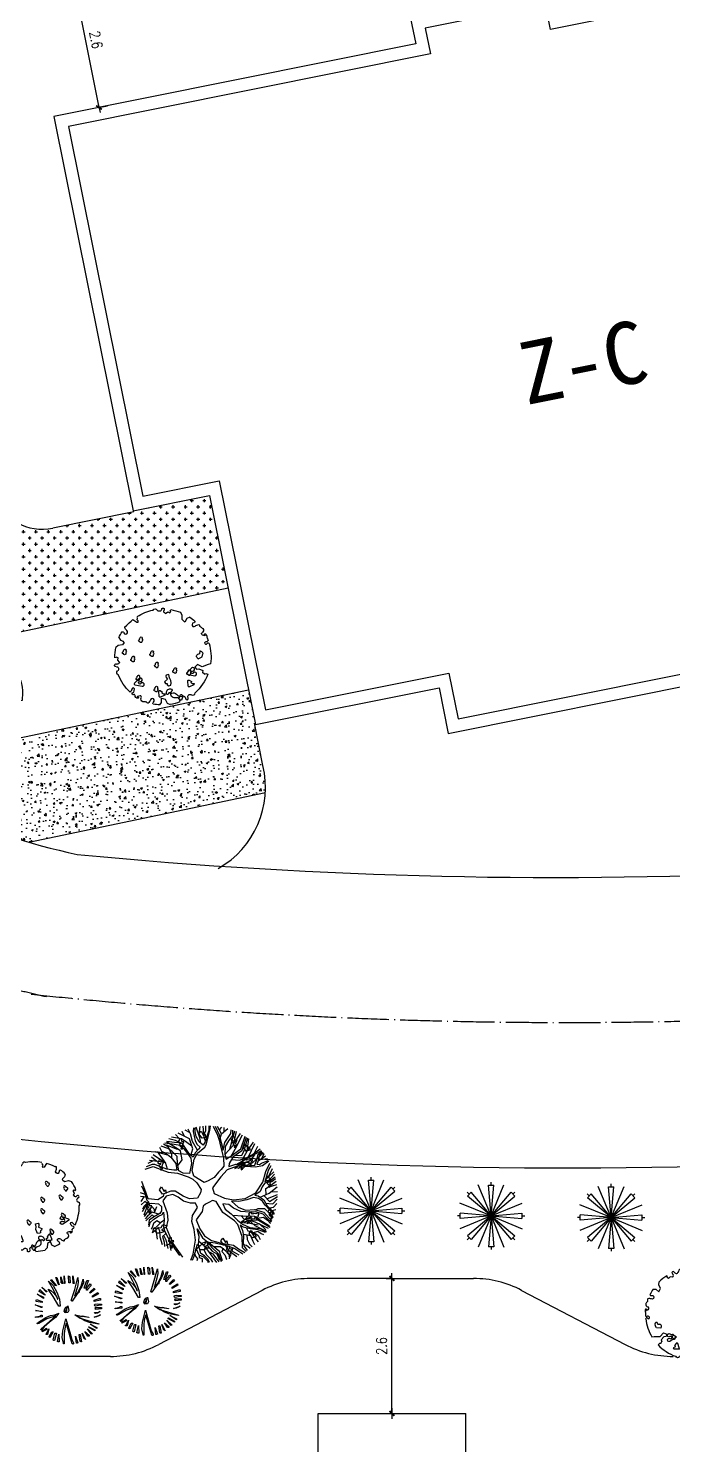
# Model space of a CAD drawing. Extents: x 1035948 to 1665131, y -158296 to 142149.
# Drawn here: x 1357333 to 1372207, y 6568 to 39292 of the extents above; entities that cross this region are included whole.
import ezdxf
from ezdxf.enums import TextEntityAlignment as Align

# ---------------------------------------------------------------- set-up
doc = ezdxf.new("R2010")
doc.units = 0
doc.header["$LTSCALE"] = 200
doc.header["$MEASUREMENT"] = 0
doc.linetypes.add('ACAD_ISO04W100', pattern=[30.5, 24, -3, 0.5, -3])
doc.layers.get('0').update_dxf_attribs({"linetype": 'CONTINUOUS'})
doc.layers.get('DEFPOINTS').update_dxf_attribs({"linetype": 'CONTINUOUS'})
for name, color, linetype in [('DL', 21, 'CONTINUOUS'), ('LMLK', 123, 'CONTINUOUS'), ('WLL1', 7, 'CONTINUOUS'), ('ZXX', 6, 'ACAD_ISO04W100'), ('八角金盘', 7, 'CONTINUOUS'), ('广玉兰', 7, 'CONTINUOUS'), ('景观1', 7, 'CONTINUOUS'), ('枸骨球', 7, 'CONTINUOUS'), ('紫薇', 7, 'CONTINUOUS'), ('红花继木', 7, 'CONTINUOUS'), ('蜀桧柏', 7, 'CONTINUOUS')]:
    doc.layers.add(name, color=color, linetype=linetype)
doc.styles.add('DIM_FONT', font='SIMPLEX.shx', dxfattribs={"width": 0.8})
doc.styles.add('H1', font='SimSun.ttf')
doc.styles.add('HZTXT', font='COMPLEX', dxfattribs={"width": 0.75, "bigfont": 'HZTXT'})
doc.dimstyles.new('DIMN80', dxfattribs={"dimscale": 0.8, "dimtxt": 300, "dimasz": 1, "dimexe": 250, "dimexo": 300, "dimgap": 150, "dimtad": 1, "dimdec": 0, "dimzin": 0, "dimdsep": 46, "dimtxsty": 'DIM_FONT', "dimblk": '_DIMX', "dimcen": 0.09, "dimclrt": 7, "dimadec": 0, "dimazin": 0, "dimtfac": 1, "dimtdec": 0, "dimtix": 1, "dimtmove": 2, "dimatfit": 3, "dimldrblk": '_DIMX', "dimfxl": 0, "dimtolj": 1, "dimtzin": 0, "dimarcsym": 0})
pattern_1 = [(50, (382304.2, -26483.74), (430.35611, -37.65128), [45, -495]), (355, (382304.2, -26483.74), (-83.2508, 451.31528), [36, -396]), (100.4514, (382340.05, -26486.9), (347.10563, 413.66373), [38.24411, -420.68527]), (46.1842, (382304.2, -26363.74), (640.34463, -99.3114), [67.5, -742.5]), (96.6356, (382357.55, -26372), (560.79762, 584.47072), [57.36617, -631.0278]), (351.1842, (382304.2, -26363.74), (560.79717, 584.47116), [54, -594]), (21, (382364.2, -26393.74), (358.14423, -241.57133), [45, -495]), (326, (382364.2, -26393.74), (145.9892, 435.09003), [36, -396]), (71.4514, (382394.03, -26413.88), (504.13358, 193.5183), [38.24411, -420.68527]), (37.5, (382304.18, -26483.74), (7.295913, 199.736312), [0, -391.2, 0, -402, 0, -397.5]), (7.5, (382304.18, -26483.74), (157.841722, 236.647027), [0, -229.2, 0, -382.2, 0, -151.5]), (327.5, (382170.38, -26483.74), (320.293462, -13.532923), [0, -150, 0, -468, 0, -621]), (317.5, (382110.38, -26483.74), (349.9117, 60.06299), [0, -195, 0, -310.8, 0, -441])]

# ---------------------------------------------------------------- blocks, each defined once
blk = doc.blocks.new('ZW13')
at = {"layer": '紫薇', "color": 3}
for p, q in [((243, 1809), (253, 1845)), ((274, 1753), (243, 1809)), ((250, 1705), (274, 1753)), ((274, 1655), (250, 1705)), ((324, 1670), (274, 1655)), ((422, 1828), (324, 1670)), ((-1033, 1582), (-1063, 1618)), ((-1046, 1548), (-1033, 1582)), ((-990, 1515), (-1046, 1548)), ((-924, 1578), (-990, 1515)), ((-822, 1560), (-924, 1578)), ((1517, 686), (1559, 736)), ((1568, 611), (1517, 686)), ((1532, 513), (1568, 611)), ((1559, 736), (1590, 717)), ((1590, 717), (1631, 741)), ((-1674, -896), (-1580, -884)), ((-1580, -884), (-1329, -883)), ((-1329, -883), (-1200, -731)), ((-1180, -902), (-1297, -1025)), ((-1297, -1025), (-1261, -1091)), ((-1200, -731), (-1060, -788)), ((-1091, -884), (-1180, -902)), ((-1060, -788), (-1091, -884)), ((-35, -659), (75, -637)), ((-4, -790), (-35, -659)), ((-17, -900), (-4, -790)), ((13, -991), (-17, -900)), ((52, -1068), (13, -991)), ((137, -1054), (52, -1068)), ((75, -637), (95, -676)), ((105, -728), (84, -803)), ((84, -803), (229, -858)), ((95, -676), (105, -728)), ((179, -1005), (137, -1054)), ((216, -923), (158, -948)), ((158, -948), (179, -1005)), ((229, -858), (216, -923)), ((1404, -656), (1418, -610)), ((1436, -724), (1404, -656)), ((1418, -610), (1460, -598)), ((1474, -759), (1436, -724)), ((1460, -598), (1497, -635)), ((1540, -768), (1474, -759)), ((1497, -635), (1551, -696)), ((1551, -696), (1600, -704)), ((-1364, -1174), (-1421, -1230)), ((-1302, -1175), (-1364, -1174)), ((-1302, -1175), (-1261, -1091)), ((-728, -1322), (-797, -1354)), ((-797, -1354), (-767, -1396)), ((-767, -1396), (-581, -1396)), ((-767, -1396), (-767, -1396)), ((-675, -1166), (-736, -1251)), ((-736, -1251), (-725, -1257)), ((-546, -1346), (-611, -1174))]:
    blk.add_line(p, q, dxfattribs=at)
at = {"layer": '紫薇', "color": 6}
for p, q in [((1075, 1145), (1086, 1208)), ((-1482, -524), (-1546, -426)), ((-1538, -337), (-1485, -277)), ((-1307, -535), (-1482, -524)), ((-1481, -278), (-1431, -379)), ((-1431, -379), (-1353, -379)), ((-1285, -480), (-1307, -535)), ((456, -1259), (387, -1292)), ((387, -1292), (417, -1333)), ((417, -1333), (417, -1333)), ((417, -1333), (603, -1333)), ((509, -1103), (448, -1188)), ((448, -1188), (459, -1194)), ((638, -1283), (573, -1112))]:
    blk.add_line(p, q, dxfattribs=at)
at = {"layer": '紫薇', "color": 3}
for points in [[(996, 1554, 0.458896), (940, 1494, -1.384087), (802, 1522, 0.154486), (834, 1666, 0.399915), (802, 1694, 0.046838), (770, 1690, -0.59472)], [(-1754, 851, 0.458896), (-1685, 807, -1.384087), (-1689, 666, 0.154486), (-1836, 672, 0.399915), (-1858, 637, 0.046838), (-1848, 606, -0.59472)], [(1091, -370), (1320, -458, -0.607385), (1327, -523), (1091, -680, -1.869813), (1091, -566, 1.869813), (1091, -484, -1.869813), (1091, -370, -3.299345)], [(-928, -774), (-699, -862, -0.607385), (-692, -927), (-928, -1084, -1.869813), (-928, -969, 1.869813), (-928, -888, -1.869813), (-928, -774, -3.299345)], [(1200, -1282, 0.03423), (1256, -1262, 0.063985), (1294, -1239, 0.500016), (1289, -1073, -0.670073), (1307, -992, 0.019354), (1401, -973, -1.005451), (1407, -997, 1.082377), (1421, -1042, 0.409629), (1480, -903, -0.56295), (1521, -849, 0.100146), (1533, -848, 0.066196)], [(-21, -1800, -0.54974), (57, -1596, 0.452185), (192, -1364, -0.925414), (266, -1332, 0.875639), (338, -1307, 0.465482), (118, -1191, 0.808244), (139, -1309, -0.987341), (138, -1363, 0.341272), (-9, -1474, -0.323697), (-201, -1629, 0.546166), (-271, -1751, -1.29929), (-368, -1773, 0.756879), (-537, -1718, -0.622428), (-692, -1698, -1.164409)], [(961, -1481, 0.458896), (923, -1408, -1.384087), (997, -1288, 0.154486), (1121, -1367, 0.399915), (1158, -1347, 0.046838), (1165, -1315, -0.59472)]]:
    blk.add_lwpolyline(points, format="xyb", dxfattribs=at)
for points in [[(-1627, 1070), (-1512, 1066), (-1383, 963), (-1319, 1100), (-1392, 1256), (-1373, 1376)], [(1075, 1145), (1165, 1083), (1331, 1128), (1446, 1088)], [(1189, 1391), (1165, 1279), (1086, 1208)], [(741, -1606), (644, -1546), (583, -1392), (459, -1479), (445, -1650), (369, -1744)]]:
    blk.add_lwpolyline(points, dxfattribs=at)
for centre, radius, start, end in [((-795, 1744), 51.7, 27.9173, 237.5825), ((-868, 1630), 83.4, 303.0151, 57.5825), ((-668, 1812), 92.2, 207.9173, 356.4026), ((-489, 1800), 86.7, 48.8054, 176.4026), ((-84, 49), 1850, 80.2804, 100.8372), ((-84, 49), 1850, 62.488, 74.1006), ((-84, 49), 1850, 62.488, 63.9699), ((-84, 49), 1850, 121.957, 134.1734), ((-84, 49), 1850, 46.511, 54.4587), ((-1546, 256), 438, 136.1057, 143.9475), ((-84, 49), 1850, 162.488, 163.9699), ((-84, 49), 1850, 146.511, 154.4587), ((-84, 49), 1850, 21.957, 34.1734), ((-1848, 175), 108, 142.4288, 217.9242), ((-84, 49), 1850, 178.1396, 182.3727), ((-1915, 227), 23.2, 313.3673, 142.4288), ((-1825, 437), 104, 158.5919, 264.8551), ((-1761, 412), 173, 143.9475, 158.5919), ((-1890, 200), 12.7, 133.3673, 313.9902), ((-1021, -700), 1238, 129.5553, 133.9902), ((-1838, 289), 44.5, 309.5553, 84.8551), ((1609, 546), 83.4, 203.0151, 317.5825), ((-84, 49), 1850, 336.1791, 0.8372), ((1753, 318), 92.2, 107.9173, 256.4026), ((1709, 455), 51.7, 287.9173, 137.5825), ((1711, 144), 86.7, 308.8054, 76.4026), ((-1808, 85), 168, 222.2525, 236.3782), ((-2163, -40), 263, 335.2731, 339.249), ((-84, 49), 1850, 186.1791, 210.7411), ((-1884, -145), 34.6, 31.2858, 159.249), ((-1891, -39), 18, 236.3782, 309.7518), ((-1838, -103), 64.9, 20.3451, 129.7518), ((-1819, -106), 41.5, 211.2858, 313.2681), ((-1826, -99), 51.6, 313.2681, 20.3451), ((-84, 49), 1850, 330.9986, 332.3727), ((1525, -778), 18, 26.3782, 33.1764), ((1391, -844), 168, 12.2525, 26.3782), ((1760, -913), 263, 125.2731, 127.4492), ((-84, 49), 1850, 223.7489, 250.8372), ((-743, -1289), 36.8, 294.914, 60.505), ((-645, -1187), 36.8, 20.6116, 144.353), ((-581, -1359), 36.8, 270, 20.6116), ((-531, -1393), 2.21, 270, 20.6116), ((-160, -1589), 42.9, 25.545, 262.4723), ((-142, -1658), 42.9, 138.3085, 269.9924), ((-127, -1613), 42.9, 349.4417, 82.4723), ((-70, -1661), 42.9, 286.5981, 110.4312), ((-84, 49), 1850, 296.511, 304.4587), ((-84, 49), 1850, 312.488, 313.9699), ((-100, -1709), 42.9, 169.0267, 9.3228), ((-84, 49), 1850, 271.957, 284.1734)]:
    blk.add_arc(centre, radius, start, end, dxfattribs=at)
at = {"layer": '紫薇', "color": 6}
for centre, radius, start, end in [((405, 1047), 42.9, 25.545, 262.4723), ((423, 978), 42.9, 138.3085, 269.9924), ((466, 927), 42.9, 169.0267, 9.3228), ((438, 1023), 42.9, 349.4417, 82.4723), ((496, 975), 42.9, 286.5981, 110.4312), ((1160, 859), 42.9, 25.545, 262.4723), ((1178, 790), 42.9, 138.3085, 269.9924), ((1220, 739), 42.9, 169.0267, 9.3228), ((1193, 835), 42.9, 349.4417, 82.4723), ((1250, 787), 42.9, 286.5981, 110.4312), ((217, 388), 42.9, 25.545, 262.4723), ((235, 319), 42.9, 138.3085, 269.9924), ((277, 268), 42.9, 169.0267, 9.3228), ((250, 364), 42.9, 349.4417, 82.4723), ((307, 316), 42.9, 286.5981, 110.4312), ((971, 482), 42.9, 25.545, 262.4723), ((989, 413), 42.9, 138.3085, 269.9924), ((1031, 362), 42.9, 169.0267, 9.3228), ((1004, 458), 42.9, 349.4417, 82.4723), ((1061, 410), 42.9, 286.5981, 110.4312), ((-1484, -386), 73.6, 137.9903, 212.6767), ((-1483, -279), 2.21, 26.4023, 137.9903), ((-1353, -452), 73.6, 338.152, 90), ((-349, -553), 42.9, 25.545, 262.4723), ((-316, -577), 42.9, 349.4417, 82.4723), ((217, -82), 42.9, 25.545, 262.4723), ((235, -152), 42.9, 138.3085, 269.9924), ((277, -203), 42.9, 169.0267, 9.3228), ((250, -106), 42.9, 349.4417, 82.4723), ((307, -155), 42.9, 286.5981, 110.4312), ((1065, -271), 42.9, 25.545, 262.4723), ((1083, -340), 42.9, 138.3085, 269.9924), ((1125, -391), 42.9, 169.0267, 9.3228), ((1098, -295), 42.9, 349.4417, 82.4723), ((1156, -343), 42.9, 286.5981, 110.4312), ((-820, -836), 42.9, 25.545, 262.4723), ((-802, -905), 42.9, 138.3085, 269.9924), ((-760, -956), 42.9, 169.0267, 9.3228), ((-787, -860), 42.9, 349.4417, 82.4723), ((-730, -908), 42.9, 286.5981, 110.4312), ((-331, -622), 42.9, 138.3085, 269.9924), ((-289, -673), 42.9, 169.0267, 9.3228), ((-258, -625), 42.9, 286.5981, 110.4312), ((539, -1125), 36.8, 20.6116, 144.353), ((594, -930), 42.9, 25.545, 262.4723), ((612, -999), 42.9, 138.3085, 269.9924), ((654, -1050), 42.9, 169.0267, 9.3228), ((627, -954), 42.9, 349.4417, 82.4723), ((684, -1002), 42.9, 286.5981, 110.4312), ((441, -1226), 36.8, 294.914, 60.505), ((603, -1296), 36.8, 270, 20.6116), ((653, -1331), 2.21, 270, 20.6116)]:
    blk.add_arc(centre, radius, start, end, dxfattribs=at)
at = {"layer": '紫薇', "color": 6, "style": 'HZTXT', "oblique": -180, "text_generation_flag": 4, "width": 0.75, "flags": 9}
for tag in ['YSIZE', 'XSIZE']:
    blk.add_attdef(tag, (-67, 18), '', height=0.433, rotation=180, dxfattribs=at)
blk = doc.blocks.new('ZW11')
at = {"layer": '枸骨球', "color": 85, "linetype": 'Continuous'}
for points in [[(-1137, 1845), (-826, 1553), (-588, 1132), (-433, 675), (-378, 235), (-469, 235), (-826, 848), (-1146, 1333), (-991, 1242), (-799, 1059), (-625, 848), (-561, 693), (-533, 693), (-817, 1278), (-1137, 1845)], [(-954, 1937), (-625, 1544), (-680, 1571), (-991, 1909), (-954, 1937)], [(-652, 2065), (-588, 2065), (-442, 1608), (-497, 1635), (-652, 2065)], [(-351, 2120), (-222, 1699), (-286, 1699), (-286, 1727), (-314, 1727), (-351, 2120)], [(-131, 2184), (-76, 1727), (-76, 1699), (-104, 1699), (-131, 2184)], [(143, 2184), (235, 2120), (263, 1727), (171, 1727), (143, 2184)], [(747, 2065), (775, 1781), (720, 1480), (555, 931), (537, 876), (720, 1086), (747, 1086), (381, 565), (354, 565), (354, 601), (327, 601), (546, 1315), (747, 2065)], [(418, 2184), (509, 1699), (445, 1699), (418, 2184)], [(1086, 1974), (1113, 1727), (1012, 1507), (875, 1297), (811, 1086), (747, 1086), (747, 1113), (958, 1525), (1086, 1974)], [(1333, 1882), (1424, 1882), (1241, 1388), (1150, 1388), (1177, 1480), (1333, 1882)], [(-1869, 995), (-1448, 812), (-1448, 720), (-1869, 995)], [(-1686, 1297), (-1320, 931), (-1384, 967), (-1723, 1178), (-1686, 1297)], [(-1567, 1452), (-1229, 1178), (-1229, 1150), (-1293, 1150), (-1567, 1452)], [(1543, 1662), (1607, 1571), (1360, 1297), (1360, 1269), (1296, 1269), (1296, 1360), (1543, 1662)], [(1790, 1388), (1845, 1297), (1543, 1059), (1543, 1086), (1516, 1086), (1543, 1150), (1790, 1388)], [(2028, 1113), (2064, 1022), (1699, 812), (1699, 903), (2028, 1113)], [(-1997, 327), (-1540, 199), (-1540, 171), (-1567, 171), (-1567, 144), (-1595, 144), (-1997, 327)], [(-1906, 656), (-1540, 537), (-1540, 473), (-1933, 537), (-1933, 601), (-1906, 656)], [(107, 263), (171, -48), (107, -167), (-58, -167), (-122, -76), (-85, 62), (6, 181), (107, 235), (107, 263)], [(52, 144), (52, 107), (-76, -167), (-76, -194), (52, -48), (52, 144)], [(2119, 720), (2211, 720), (2211, 629), (1790, 537), (1790, 629), (2119, 720)], [(2001, 382), (2275, 354), (2275, 290), (2183, 290), (1881, 235), (1845, 263), (1817, 290), (1845, 354), (2001, 382)], [(1881, 144), (2275, 144), (2275, 53), (1881, 16), (1881, 53), (1845, 107), (1881, 144)], [(-1960, -39), (-1567, -76), (-1540, -76), (-1540, -130), (-1960, -39)], [(-1631, -350), (-1540, -350), (-1540, -441), (-1960, -496), (-1960, -441), (-1933, -441), (-1631, -377), (-1631, -350)], [(-469, -222), (-689, -496), (-1064, -798), (-1411, -1082), (-1521, -1210), (-1567, -1320), (-1595, -1292), (-1631, -1292), (-1595, -1228), (-680, -405), (-652, -377), (-1229, -570), (-1759, -881), (-1842, -899), (-1869, -899), (-1842, -835), (-1311, -496), (-1000, -368), (-716, -314), (-469, -222)], [(-12, -588), (226, -1430), (354, -1905), (473, -2115), (473, -2179), (445, -2179), (445, -2207), (418, -2207), (418, -2179), (381, -2179), (16, -899), (-12, -899), (-12, -926), (-94, -1219), (-131, -1530), (-131, -2179), (-168, -2179), (-168, -2143), (-250, -1768), (-213, -1356), (-12, -588)], [(564, -314), (994, -405), (1022, -405), (1022, -441), (784, -405), (784, -469), (811, -469), (967, -533), (967, -561), (903, -561), (564, -314)], [(967, -561), (2092, -899), (2092, -926), (1488, -816), (1205, -716), (967, -561)], [(1058, -405), (1452, -469), (1452, -496), (1058, -405)], [(2211, -314), (2092, -387), (1946, -441), (1790, -469), (2211, -314)], [(2183, -103), (2001, -213), (1900, -240), (1845, -222), (1817, -167), (2028, -167), (2183, -103)], [(-1265, -1173), (-1229, -1265), (-1540, -1411), (-1503, -1320), (-1265, -1173)], [(-1110, -1228), (-1201, -1594), (-1293, -1594), (-1293, -1539), (-1265, -1539), (-1110, -1228)], [(-927, -1411), (-835, -1411), (-1018, -1750), (-1018, -1777), (-1046, -1750), (-1082, -1750), (-1082, -1722), (-927, -1411)], [(-716, -1503), (-625, -1503), (-744, -1960), (-808, -1960), (-808, -1932), (-835, -1932), (-716, -1503)], [(-469, -1567), (-442, -2051), (-533, -2051), (-533, -2024), (-561, -2024), (-469, -1567)], [(601, -1686), (747, -2115), (720, -2115), (720, -2143), (656, -2143), (601, -1686)], [(839, -1594), (903, -1594), (994, -2051), (930, -2051), (930, -2024), (903, -2024), (839, -1594)], [(1022, -1503), (1241, -1905), (1177, -1868), (1150, -1868), (1022, -1503)], [(1205, -1384), (1479, -1631), (1479, -1686), (1388, -1686), (1205, -1384)], [(1360, -1228), (1699, -1539), (1634, -1539), (1634, -1567), (1607, -1539), (1360, -1228)], [(1452, -1082), (1845, -1292), (1845, -1356), (1424, -1109), (1452, -1082)], [(1543, -926), (1973, -1137), (1973, -1201), (1543, -926)]]:
    blk.add_lwpolyline(points, dxfattribs=at)
blk = doc.blocks.new('ZW18')
at = {"layer": '八角金盘', "color": 51}
for p, q in [((-6, 26, 3600), (-832, 2022, 3600)), ((-179, 2005, 3600), (167, 2005, 3600)), ((-6, 26, 3600), (-179, 2005, 3600)), ((-6, 2005, 3600), (-6, 2186, 3600)), ((-6, 26, 3600), (821, 2022, 3600)), ((-6, 26, 3600), (167, 2005, 3600)), ((-1405, 1425, 3600), (-1533, 1554, 3600)), ((-1527, 1303, 3600), (-1282, 1548, 3600)), ((-6, 26, 3600), (-1527, 1303, 3600)), ((-6, 26, 3600), (-1282, 1548, 3600)), ((-6, 26, 3600), (1271, 1548, 3600)), ((-6, 26, 3600), (1515, 1303, 3600)), ((1271, 1548, 3600), (1515, 1303, 3600)), ((1393, 1425, 3600), (1522, 1554, 3600)), ((-1984, 26, 3600), (-2166, 26, 3600)), ((-6, 26, 3600), (-2001, 853, 3600)), ((-6, 26, 3600), (-2001, -800, 3600)), ((-6, 26, 3600), (-1984, 199, 3600)), ((-1984, -147, 3600), (-1984, 199, 3600)), ((-6, 26, 3600), (-1984, -147, 3600)), ((-6, 26, 3600), (-1527, -1250, 3600)), ((-6, 26, 3600), (-1282, -1495, 3600)), ((-6, 26, 3600), (-832, -1969, 3600)), ((-6, 26, 3600), (-179, -1952, 3600)), ((-6, 26, 3600), (1990, 853, 3600)), ((-6, 26, 3600), (1973, 199, 3600)), ((-6, 26, 3600), (821, -1969, 3600)), ((-6, 26, 3600), (167, -1952, 3600)), ((-6, 26, 3600), (1973, -147, 3600)), ((-6, 26, 3600), (1990, -800, 3600)), ((-6, 26, 3600), (1515, -1250, 3600)), ((-6, 26, 3600), (1271, -1495, 3600)), ((1973, 199, 3600), (1973, -147, 3600)), ((1973, 26, 3600), (2154, 26, 3600)), ((-1405, -1373, 3600), (-1533, -1501, 3600)), ((-1282, -1495, 3600), (-1527, -1250, 3600)), ((1515, -1250, 3600), (1271, -1495, 3600)), ((1393, -1373, 3600), (1522, -1501, 3600)), ((167, -1952, 3600), (-179, -1952, 3600)), ((-6, -1952, 3600), (-6, -2134, 3600))]:
    blk.add_line(p, q, dxfattribs=at)
blk.add_point((-6, 26, 3600), dxfattribs=at)
blk = doc.blocks.new('ZW02')
at = {"layer": '广玉兰', "color": 3}
for p, q in [((-1348, 1143), (-1127, 834)), ((-1039, 1258), (-1172, 1337)), ((-951, 1063), (-1039, 1258)), ((-1127, 834), (-1456, 1053)), ((-951, 957), (-951, 1063))]:
    blk.add_line(p, q, dxfattribs=at)
for points in [[(-374, 1775), (-381, 1677), (-360, 1549), (-332, 1429), (-276, 1332), (-199, 1257), (-241, 1204), (-332, 1106), (-388, 994), (-486, 1069), (-570, 1204), (-676, 1362), (-879, 1384), (-1089, 1414)], [(-417, 1282), (-549, 1384), (-697, 1482), (-964, 1528)], [(-754, 1492), (-855, 1594)], [(-449, 1040), (-395, 1212), (-479, 1482), (-787, 1630)], [(-611, 1545), (-681, 1680)], [(-464, 1644), (-594, 1714)], [(-269, 1174), (-402, 1407), (-451, 1617), (-514, 1742)], [(152, 1824), (264, 1580), (313, 1444), (348, 1287), (425, 971), (432, 753), (367, 657), (296, 586), (173, 445), (18, 355), (-94, 310), (-367, 483), (-409, 633), (-358, 940), (-269, 1099), (-73, 1257), (-38, 1324), (60, 1700), (82, 1827)], [(39, 1827), (32, 1707), (-3, 1595), (-66, 1399), (-115, 1309), (-220, 1399), (-304, 1542), (-332, 1677), (-332, 1775)], [(-203, 1506), (-300, 1796)], [(-181, 1366), (-220, 1610), (-200, 1812)], [(-58, 1424), (-94, 1519), (-115, 1821)], [(-98, 1587), (-45, 1707), (-45, 1826)], [(201, 1820), (313, 1587), (418, 1174), (460, 1384), (621, 1625), (628, 1722)], [(369, 1617), (269, 1813)], [(318, 1718), (381, 1795)], [(337, 1494), (369, 1617), (543, 1756)], [(445, 1678), (444, 1782)], [(670, 1715), (663, 1572), (558, 1429), (467, 1272), (460, 1069), (495, 934), (635, 1024), (888, 1212), (1007, 1557)], [(462, 1060), (698, 1309), (773, 1673)], [(1035, 1519), (944, 1257), (916, 1159), (677, 994), (579, 825), (570, 745), (756, 807), (1084, 761), (1266, 776), (1322, 956), (1350, 1069), (1448, 1151)], [(599, 1204), (729, 1699)], [(628, 1019), (740, 1204), (936, 1592)], [(710, 1364), (880, 1622)], [(-1285, 1257), (-1229, 1151), (-1117, 1099), (-984, 994), (-844, 825), (-818, 639), (-898, 639), (-1083, 666), (-1299, 753), (-1412, 791), (-1482, 791), (-1636, 731)], [(-1145, 1377), (-949, 1347), (-781, 1317), (-711, 1302), (-633, 1212), (-535, 1090), (-447, 966), (-429, 825), (-479, 551), (-647, 566), (-765, 622), (-802, 821), (-809, 1010), (-951, 1152), (-1065, 1222), (-1236, 1287)], [(-799, 754), (-677, 922), (-725, 1159), (-1092, 1399)], [(-803, 1200), (-1092, 1311)], [(-717, 1366), (-858, 1437), (-1031, 1482)], [(644, 929), (853, 911), (1098, 1001), (1266, 1354)], [(742, 1039), (916, 1046), (972, 1144), (1076, 1505)], [(762, 796), (1445, 1169)], [(939, 943), (1063, 1151), (1104, 1485)], [(1019, 1078), (1045, 1122), (1224, 1391)], [(1054, 985), (1203, 1061), (1408, 1211)], [(1244, 1091), (1340, 1283)], [(-1451, 889), (-1596, 818)], [(-1072, 673), (-1124, 844), (-1551, 903)], [(-1355, 876), (-1498, 989)], [(-1065, 1046), (-1397, 1132)], [(1640, 882), (1469, 761), (1280, 723), (1007, 738), (796, 753), (526, 648), (358, 462), (131, 175), (173, 17), (453, -103), (691, -148), (1007, -110), (1294, 40), (1476, 325), (1561, 611), (1666, 832)], [(705, 782), (1140, 889), (1266, 1054)], [(1017, 859), (1203, 836), (1498, 1107)], [(1469, 1129), (1378, 1046), (1357, 896), (1315, 806), (1385, 798), (1441, 829), (1617, 904)], [(1357, 896), (1553, 1024)], [(1404, 926), (1598, 954)], [(1452, 958), (1509, 1087)], [(1687, 761), (1624, 633), (1532, 333), (1659, 348), (1806, 461)], [(-1662, 672), (-1454, 738), (-1222, 648), (-1048, 586), (-800, 560), (-517, 462), (-394, 401), (-290, 303), (-171, 123), (-190, 38), (-269, -103), (-269, -103), (-486, -125), (-655, -50), (-865, 85), (-984, 85), (-1166, 10), (-1187, -58), (-1328, -148), (-1587, -125), (-1643, 32), (-1757, 343)], [(1813, 408), (1722, 333), (1568, 303), (1526, 288), (1462, 198), (1406, 70), (1266, -28), (1350, -43), (1504, -148), (1596, -306), (1792, -516)], [(1553, 399), (1645, 483), (1768, 595)], [(1611, 342), (1787, 534)], [(1641, 480), (1732, 689)], [(-1661, -6), (-1790, 40)], [(-1762, 220), (-1671, 32), (-1622, -155), (-1566, -216), (-1615, -238), (-1706, -328), (-1734, -403)], [(1402, -78), (1645, 32), (1857, 199)], [(1564, -5), (1561, 153), (1659, 213), (1833, 351)], [(1620, 189), (1849, 257)], [(1687, 65), (1866, 70)], [(-1602, -83), (-1789, -65)], [(-1705, -73), (-1780, -194)], [(-1615, -238), (-1678, -193), (-1769, -281)], [(-1734, -463), (-1664, -336), (-1566, -261), (-1496, -238), (-1314, -253), (-1229, -328), (-1229, -441), (-1278, -516), (-1447, -614), (-1559, -696), (-1580, -824)], [(-1606, -291), (-1703, -558)], [(-1406, -505), (-1419, -411), (-1489, -328), (-1587, -441), (-1689, -600)], [(-1411, -470), (-1356, -328)], [(-443, -1766), (-381, -1605), (-318, -1229), (-353, -944), (-416, -726), (-402, -569), (-325, -448), (-269, -351), (-325, -238), (-451, -238), (-641, -185), (-781, -80), (-924, -6), (-1101, -50), (-1198, -174), (-1075, -501), (-1061, -696), (-1103, -891), (-928, -1320), (-671, -1687)], [(1035, -1535), (930, -1432), (924, -1128), (809, -810), (720, -713), (411, -493), (229, -193), (131, -170), (39, -223), (-52, -268), (-115, -321), (-143, -463), (-304, -681), (-206, -929), (-80, -1117), (109, -1237), (376, -1305), (691, -1365), (831, -1462), (997, -1559)], [(1701, -749), (1582, -644), (1490, -531), (1294, -471), (1126, -478), (888, -463), (698, -373), (572, -276), (481, -268), (411, -253), (474, -403), (628, -523), (803, -696), (937, -801), (1133, -891), (1406, -921), (1568, -1004)], [(1778, -538), (1673, -433), (1540, -291), (1469, -185), (1364, -118), (1224, -88), (1049, -148), (839, -193), (642, -185), (817, -343), (1014, -426), (1259, -411), (1504, -478), (1722, -719)], [(1500, -34), (1659, -193), (1866, -65)], [(1559, -243), (1638, -246), (1743, -261), (1863, -133)], [(1586, -120), (1868, -5)], [(1647, -361), (1764, -343), (1850, -252)], [(-1314, -537), (-1482, -478), (-1601, -591), (-1667, -660)], [(-1430, -604), (-1475, -553), (-1646, -714)], [(-1559, -876), (-1531, -756), (-1433, -666), (-1306, -591), (-1215, -546), (-1173, -478), (-1166, -569), (-1159, -696), (-1173, -869), (-1159, -952), (-1103, -1072), (-998, -1267), (-886, -1455), (-753, -1635)], [(-1264, -764), (-1356, -711), (-1447, -779), (-1475, -891), (-1510, -937)], [(-1166, -704), (-1257, -764), (-1391, -899), (-1342, -1199)], [(663, -561), (944, -576), (1259, -584), (1399, -689), (1652, -846)], [(867, -749), (1127, -774), (1357, -819)], [(902, -576), (972, -659), (1105, -689), (1266, -734), (1617, -906)], [(1042, -681), (1366, -695), (1675, -880)], [(1112, -704), (1268, -836), (1569, -986)], [(1272, -414), (1350, -381), (1518, -381), (1666, -516), (1757, -626)], [(1322, -636), (1498, -614), (1603, -696), (1680, -786)], [(1714, -433), (1822, -408)], [(-1328, -869), (-1285, -982), (-1278, -1139), (-1208, -1342)], [(-1124, -1057), (-1201, -1132), (-1159, -1282), (-1152, -1395)], [(-1166, -1109), (-1110, -1222), (-1065, -1455)], [(53, -1830), (18, -1748), (-80, -1650), (-178, -1582), (-241, -1350), (-227, -1132), (-276, -929), (-136, -1169), (-3, -1274), (109, -1417), (285, -1582), (362, -1800)], [(1547, -1027), (1350, -952), (1140, -929), (951, -884), (874, -831), (937, -974), (958, -1109), (951, -1297), (972, -1380), (1056, -1507)], [(972, -1072), (1147, -1102), (1210, -1259), (1252, -1342)], [(1042, -906), (1077, -982), (1238, -1027), (1350, -1102), (1406, -1214)], [(1049, -1094), (1063, -1214), (1119, -1335), (1189, -1410)], [(1154, -1004), (1266, -1154), (1350, -1274)], [(1231, -1027), (1343, -989), (1434, -1049), (1498, -1079)], [(1378, -786), (1560, -951)], [(-1019, -1335), (-1061, -1357), (-1117, -1372)], [(-1019, -1229), (-1005, -1372), (-977, -1507)], [(-402, -1763), (-360, -1657), (-304, -1462), (-234, -1620), (-108, -1673), (4, -1793), (4, -1823)], [(-234, -1252), (-115, -1357), (-3, -1492), (243, -1823)], [(-150, -1312), (-52, -1274)], [(-73, -1425), (-87, -1507), (-24, -1620), (81, -1725), (131, -1815)], [(-17, -1274), (4, -1387), (124, -1522), (250, -1590), (320, -1763)], [(404, -1785), (341, -1590), (327, -1537), (229, -1462), (81, -1335), (75, -1282), (201, -1297), (544, -1380), (726, -1455), (944, -1590)], [(166, -1402), (348, -1395), (453, -1485), (600, -1635), (579, -1725)], [(418, -1440), (383, -1530), (460, -1620), (509, -1733), (502, -1755)], [(467, -1365), (565, -1507), (782, -1665)], [(677, -1440), (649, -1515), (839, -1620)], [(965, -1342), (1042, -1365), (1140, -1440)], [(-339, -1605), (-318, -1657), (-269, -1725), (-283, -1785)], [(-227, -1635), (-220, -1688), (-143, -1718), (-143, -1815)], [(60, -1552), (145, -1597), (299, -1808)]]:
    blk.add_lwpolyline(points, dxfattribs=at)
at = {"layer": '广玉兰', "color": 6, "linetype": 'ByBlock'}
for points, elevation in [([(-172, 1689), (-105, 1573), (-71, 1614), (-47, 1521), (-146, 1497), (-231, 1614)], 4620), ([(754, 1345), (763, 1391), (792, 1449), (733, 1458), (729, 1524), (678, 1537), (666, 1500), (633, 1445), (662, 1428), (708, 1433), (704, 1395), (666, 1382), (691, 1332), (725, 1315), (712, 1261), (742, 1257), (771, 1311)], 2310), ([(-670, 1295), (-662, 1340), (-632, 1399), (-691, 1407), (-695, 1474), (-746, 1487), (-758, 1449), (-791, 1395), (-762, 1378), (-716, 1382), (-720, 1344), (-758, 1332), (-733, 1282), (-699, 1265), (-712, 1211), (-682, 1206), (-653, 1261)], 2310), ([(1009, 1345), (1076, 1228), (1110, 1269), (1135, 1177), (1035, 1153), (951, 1269)], 4620), ([(-1212, 741), (-1203, 786), (-1174, 845), (-1233, 853), (-1237, 920), (-1288, 933), (-1300, 895), (-1333, 841), (-1304, 824), (-1258, 828), (-1262, 790), (-1300, 778), (-1275, 728), (-1241, 711), (-1254, 656), (-1224, 652), (-1195, 707)], 2310), ([(728, 692), (783, 717), (825, 700), (867, 721), (887, 738), (934, 713), (887, 687), (896, 654), (934, 679), (980, 721), (1021, 788), (1072, 780), (1097, 801), (1130, 843), (1126, 767), (1164, 763), (1168, 826), (1193, 851), (1181, 876), (1210, 918), (1168, 935), (1118, 914), (1068, 922), (1043, 910), (992, 918), (1021, 947), (1009, 972), (967, 947), (929, 914), (951, 872), (904, 843), (871, 843), (858, 809), (934, 818), (1005, 834), (967, 788), (917, 792), (846, 780), (808, 751)], 2310), ([(1675, 282), (1683, 327), (1712, 386), (1654, 394), (1650, 461), (1599, 474), (1587, 436), (1553, 382), (1583, 365), (1629, 369), (1625, 331), (1587, 319), (1612, 269), (1645, 252), (1633, 198), (1662, 193), (1692, 248)], 2310), ([(-1226, 194), (-1159, 77), (-1125, 118), (-1101, 26), (-1200, 1), (-1284, 118)], 4620), ([(-1527, -418), (-1519, -372), (-1489, -314), (-1548, -306), (-1552, -239), (-1603, -226), (-1615, -263), (-1648, -318), (-1619, -335), (-1573, -330), (-1577, -368), (-1615, -381), (-1590, -431), (-1556, -448), (-1569, -502), (-1539, -506), (-1510, -452)], 2310), ([(1729, -570), (1737, -524), (1766, -466), (1708, -457), (1704, -390), (1653, -377), (1641, -415), (1608, -469), (1637, -486), (1683, -482), (1679, -520), (1641, -533), (1666, -582), (1699, -600), (1687, -654), (1717, -658), (1746, -603)], 2310), ([(898, -749), (953, -724), (994, -741), (1036, -720), (1057, -703), (1103, -728), (1057, -754), (1066, -787), (1103, -761), (1150, -720), (1191, -653), (1242, -661), (1267, -640), (1300, -598), (1296, -674), (1334, -678), (1338, -615), (1363, -590), (1351, -565), (1380, -523), (1338, -506), (1288, -527), (1237, -519), (1212, -531), (1162, -523), (1191, -494), (1179, -469), (1137, -494), (1099, -527), (1120, -569), (1074, -598), (1041, -598), (1028, -632), (1103, -623), (1175, -607), (1137, -653), (1087, -649), (1016, -661), (978, -690)], 2310), ([(-1429, -887), (-1371, -937), (-1321, -896), (-1237, -887), (-1195, -812), (-1077, -846), (-1161, -913), (-1228, -954), (-1144, -997), (-1271, -1038), (-1362, -1038), (-1396, -971), (-1472, -1030)], 4620), ([(1170, -972), (1237, -1089), (1271, -1048), (1295, -1140), (1195, -1165), (1111, -1048)], 4620), ([(-935, -1350), (-926, -1304), (-897, -1246), (-955, -1237), (-960, -1170), (-1010, -1158), (-1022, -1195), (-1056, -1250), (-1027, -1267), (-980, -1262), (-985, -1300), (-1022, -1313), (-997, -1363), (-964, -1380), (-977, -1434), (-947, -1438), (-918, -1383)], 2310), ([(-267, -1335), (-208, -1385), (-158, -1344), (-74, -1335), (-33, -1260), (85, -1294), (1, -1361), (-66, -1402), (18, -1445), (-109, -1486), (-200, -1486), (-234, -1419), (-310, -1478)], 4620), ([(413, -1171), (480, -1287), (514, -1246), (538, -1339), (438, -1363), (354, -1246)], 4620), ([(615, -1577), (624, -1531), (653, -1473), (595, -1464), (590, -1397), (540, -1384), (528, -1422), (494, -1476), (523, -1493), (570, -1489), (565, -1527), (528, -1540), (553, -1589), (586, -1607), (573, -1661), (603, -1665), (632, -1610)], 2310)]:
    blk.add_lwpolyline(points, close=True, dxfattribs=dict(at, elevation=elevation))
at = {"layer": '广玉兰', "color": 3, "width": 0.8, "flags": 9}
for tag, p in [('XSIZE', (-321, -249)), ('XSIZE', (-274, -93)), ('YSIZE', (196, -1)), ('YSIZE', (644, -151))]:
    blk.add_attdef(tag, p, '', height=0.72, dxfattribs=at)
blk = doc.blocks.new('_DIMX')
blk.add_line((-150, 0), (150, 0))
at = {"const_width": 50}
blk.add_lwpolyline([(-70, -70), (70, 70)], dxfattribs=at)
blk = doc.blocks.new('*D615')
at = {"layer": 'DEFPOINTS', "color": 0}
for p in [(1358119, 40447), (1358728, 37415), (1358964, 37462)]:
    blk.add_point(p, dxfattribs=at)
at = {"layer": 'WLL1', "color": 0, "lineweight": -2}
for p, q in [((1358354, 40494), (1358551, 40534)), ((1358355, 40494), (1358964, 37463)), ((1358963, 37462), (1359160, 37501))]:
    blk.add_line(p, q, dxfattribs=at)
at = {"layer": 'WLL1', "color": 0, "lineweight": -2, "xscale": 0.8, "yscale": 0.8, "zscale": 0.8}
for p, rotation in [((1358355, 40495), 101.3581021533423), ((1358964, 37462), 281.3581021533423)]:
    blk.add_blockref('_DIMX', p, dxfattribs=dict(at, rotation=rotation))
at = {"layer": 'WLL1', "color": 7, "insert": (1358895, 39026), "char_height": 240, "attachment_point": 5, "rotation": 281.3581, "style": 'DIM_FONT'}
blk.add_mtext('\\A1;2.6', dxfattribs=at)
blk = doc.blocks.new('*D621')
at = {"layer": 'DEFPOINTS', "color": 0}
for p in [(1365356, 10408), (1365727, 10408), (1365356, 7288)]:
    blk.add_point(p, dxfattribs=at)
at = {"layer": 'WLL1', "color": 0, "lineweight": -2}
for p, q in [((1365596, 10408), (1365927, 10408)), ((1365727, 7289), (1365727, 10407)), ((1365596, 7288), (1365927, 7288))]:
    blk.add_line(p, q, dxfattribs=at)
at = {"layer": 'WLL1', "color": 0, "lineweight": -2, "xscale": 0.8, "yscale": 0.8, "zscale": 0.7999999999992724}
for p, rotation in [((1365727, 10408), 90), ((1365727, 7288), 270)]:
    blk.add_blockref('_DIMX', p, dxfattribs=dict(at, rotation=rotation))
at = {"layer": 'WLL1', "color": 7, "insert": (1365487, 8848), "char_height": 240, "attachment_point": 5, "rotation": 90, "style": 'DIM_FONT'}
blk.add_mtext('\\A1;2.6', dxfattribs=at)

msp = doc.modelspace()

# ---------------------------------------------------------------- hatches: boundary and pattern name
at = {"layer": '红花继木', "ltscale": 20}
h = msp.add_hatch(dxfattribs=at)
h.set_pattern_fill('AR-CONC,_O', color=1, scale=60)
h.set_pattern_definition(pattern_1)
h.paths.add_polyline_path([(1364081.42801, 43982.37182), (1350795.03018, 41182.54525), (1348806.58537, 38310.81353), (1354823.59181, 39578.77003, -0.1458782612), (1355428.58161, 39901.36776), (1359204.87351, 40667.49938), (1360145.55012, 40862.8172, 0.2193255786)])
h = msp.add_hatch(dxfattribs=at)
h.set_pattern_fill('AR-CONC,_O', color=1, scale=60)
h.set_pattern_definition(pattern_1)
h.paths.add_polyline_path([(1353491.32485, 22129.05901, 0.0614235686), (1357340.43753, 20487.46872), (1362805.74675, 21639.16674, 0.0728032705), (1362747.92288, 22258.06317), (1362558.52588, 23202.63213), (1362579.18205, 23206.78143), (1362417.81051, 24010.12655)])
at = {"layer": '蜀桧柏', "ltscale": 20}
h = msp.add_hatch(dxfattribs=at)
h.set_pattern_fill('CROSS', color=60, scale=576, style=0)
h.set_pattern_definition([(0, (382304.18, -26483.74), (144, 144), [72, -216]), (90, (382340.18, -26519.74), (-144, 144), [72, -216])])
h.paths.add_polyline_path([(1361945.13228, 26363.22878), (1361515.70358, 28501.02486), (1357895.38868, 27742.38199, -0.1514095555), (1357188.48642, 27813.57569), (1349274.72905, 26145.91916), (1350952.87609, 24046.84391)])

# ---------------------------------------------------------------- linework, layer by layer
for p, q in [((1350952.87609, 24046.84391, -27056.10778), (1361945.13228, 26363.22878, -27056.10778)), ((1353458.45675, 22122.13275, -27056.10778), (1362417.81051, 24010.12655, -27056.10778)), ((1357340.43753, 20487.46872, -27056.10778), (1362805.74675, 21639.16674, -27056.10778))]:
    msp.add_line(p, q)
for centre, radius, start, end in [((1362072.10793, 36915.42663), 17095.80375, 234.80174721, 257.813428748), ((1362072.10793, 36915.42663), 17095.80375, 234.80174721, 257.813428748), ((1369496.14995, 134369.28745), 114696.28995, 264.4800556961, 281.3168459111), ((1369723.33518, 132649.00868), 119686.14021, 263.9191106962, 281.9337802932)]:
    msp.add_arc(centre, radius, start, end)
at = {"layer": 'DL'}
for p, q in [((1359767.64902, 28122.22494), (1357895.38868, 27742.38199)), ((1359767.64902, 28122.22494), (1357895.38868, 27742.38199)), ((1362747.92288, 22258.06317), (1362550.78378, 23241.24385)), ((1362747.92288, 22258.06317), (1362550.78378, 23241.24385)), ((1365727.1001, 10407.76777, -18083.76634), (1363844.35354, 10407.76777, -18083.76634)), ((1365724.19891, 10407.76777, -18083.76634), (1367606.94547, 10407.76777, -18083.76634)), ((1362729.95714, 10133.3549, -18083.76634), (1360343.48211, 8882.18098, -18083.76634)), ((1368721.34187, 10133.3549, -18083.76634), (1371107.8169, 8882.18098, -18083.76634)), ((1359229.0857, 8607.76811, -18083.76634), (1357181.6495, 8607.76811, -18083.76634))]:
    msp.add_line(p, q, dxfattribs=at)
for centre, radius, start, end in [((1357656.79423, 28918.4231), 1200, 201.068030762, 281.468473447), ((1357656.79423, 28918.4231), 1200, 201.068030762, 281.468473447), ((1360662.86353, 21751.10535), 2145.80491, 299.46264219, 13.665631203), ((1360662.86353, 21751.10535), 2145.80491, 299.46264219, 13.665631203), ((1363844.35354, 8007.76777, -18083.76634), 2400, 90, 117.666988145), ((1367606.94547, 8007.76777, -18083.76634), 2400, 62.333011855, 90), ((1359229.0857, 11007.76811, -18083.76634), 2400, 270, 297.666988145), ((1372222.21331, 11007.76811, -18083.76634), 2400, 242.333011855, 270)]:
    msp.add_arc(centre, radius, start, end, dxfattribs=at)
at = {"layer": 'LMLK'}
for p, q in [((1366156.74814, 39518.81272), (1366274.91242, 38930.56345)), ((1366274.91242, 38930.56345), (1357921.77278, 37252.63074)), ((1357921.77278, 37252.63074), (1359750.95576, 28146.53203)), ((1357921.77278, 37252.63074), (1359750.95576, 28146.53203)), ((1359750.95576, 28146.53203), (1361515.70358, 28501.02486)), ((1359750.95576, 28146.53203), (1361515.70358, 28501.02486)), ((1361515.70358, 28501.02486), (1362579.18205, 23206.78143)), ((1361515.70358, 28501.02486), (1362579.18205, 23206.78143)), ((1367027.2725, 22998.71552), (1375074.52251, 24615.20281)), ((1362579.18205, 23206.78143), (1366814.5768, 24057.56421)), ((1366814.5768, 24057.56421), (1367027.2725, 22998.71552))]:
    msp.add_line(p, q, dxfattribs=at)
msp.add_lwpolyline([(1386368.38137, 42679.05863), (1369390.54702, 39262.56076), (1369272.3632, 39850.9073), (1366495.82665, 39293.17192), (1366613.99092, 38704.92265), (1358260.85128, 37026.98994), (1359976.59656, 28485.61054), (1361741.34437, 28840.10336), (1362804.82285, 23545.85993), (1367040.2176, 24396.64271), (1367252.91329, 23337.79403), (1374735.44401, 24840.84361)], dxfattribs=at)
at = {"layer": 'ZXX', "ltscale": 0.2}
for centre, radius, start, end in [((1362072.10793, 36915.42663), 20455.80375, 235.0084735, 257.813428748), ((1369723.33518, 132649.00868), 116326.14021, 263.9191106962, 281.9337802932)]:
    msp.add_arc(centre, radius, start, end, dxfattribs=at)
at = {"layer": '景观1'}
for p, q in [((1364021.6495, 7287.76811, -18083.76634), (1367429.6495, 7287.76811, -18083.76634)), ((1364021.6495, 6087.76811, -18083.76634), (1364021.6495, 7287.76811, -18083.76634)), ((1367429.6495, 6087.76811, -18083.76634), (1367429.6495, 7287.76811, -18083.76634))]:
    msp.add_line(p, q, dxfattribs=at)

# ---------------------------------------------------------------- block references
at = {"layer": '八角金盘', "ltscale": 20, "xscale": 0.3600000001024455, "yscale": 0.3600000000005821, "zscale": 0.36}
for p in [(1365247.58419, 11958.67908, -28352.10778), (1368017.90665, 11843.33495, -28352.10778), (1370788.227, 11804.88566, -28352.10778)]:
    msp.add_blockref('ZW18', p, dxfattribs=at)
at = {"layer": '广玉兰', "ltscale": 20, "xscale": 0.8640000000596046, "yscale": 0.864000000001397, "zscale": 0.864}
msp.add_blockref('ZW02', (1361469.44349, 12354.37019, -27056.10778), dxfattribs=at)
at = {"layer": '枸骨球', "ltscale": 20, "xscale": 0.3600000001024455, "yscale": 0.3600000000005821, "zscale": 0.36}
for p in [(1360042.99249, 9884.26715, -27056.10778), (1358205.99641, 9683.49373, -27056.10778)]:
    msp.add_blockref('ZW11', p, dxfattribs=at)
at = {"layer": '紫薇', "ltscale": 20, "xscale": -0.6000000000276012, "yscale": 0.5999999999985448, "zscale": 0.6, "rotation": 22.71620430575141}
for p in [(1360405.07887, 24719.13712), (1356053.09848, 23872.23999)]:
    msp.add_blockref('ZW13', p, dxfattribs=at)
at = {"layer": '紫薇', "ltscale": 20, "xscale": 0.5599999979604036, "yscale": 0.5599999980004213, "zscale": 0.559999998}
for p in [(1357518.33622, 12042.46353, -27056.10778), (1372665.18414, 9561.31897, -27056.10778)]:
    msp.add_blockref('ZW13', p, dxfattribs=at)

# ---------------------------------------------------------------- texts
at = {"style": 'H1'}
msp.add_text('Z-C', height=1440, rotation=11.358102154, dxfattribs=at).set_placement((1370129.95326, 31580.59072), align=Align.MIDDLE)

# ---------------------------------------------------------------- dimensions: what is measured, and where the dimension line sits
at = {"layer": 'WLL1'}
for p1, p2, distance, picture, middle in [((1358118.9379, 40447.18548), (1358728.10646, 37414.60261), 241.02342, '*D615', (1358895.12497, 39025.62702)), ((1365355.66712, 7287.76811, -18083.76634), (1365355.66712, 10407.76777, -18083.76634), -371.43298, '*D621', (1365487.1001, 8847.76794, -18083.76634))]:
    dim = msp.add_aligned_dim(p1=p1, p2=p2, distance=distance, text='2.6', dimstyle='DIMN80', dxfattribs=at)
    dim.commit()
    dim.dimension.update_dxf_attribs({"geometry": picture, "text_midpoint": middle})

doc.saveas('drawing.dxf')
